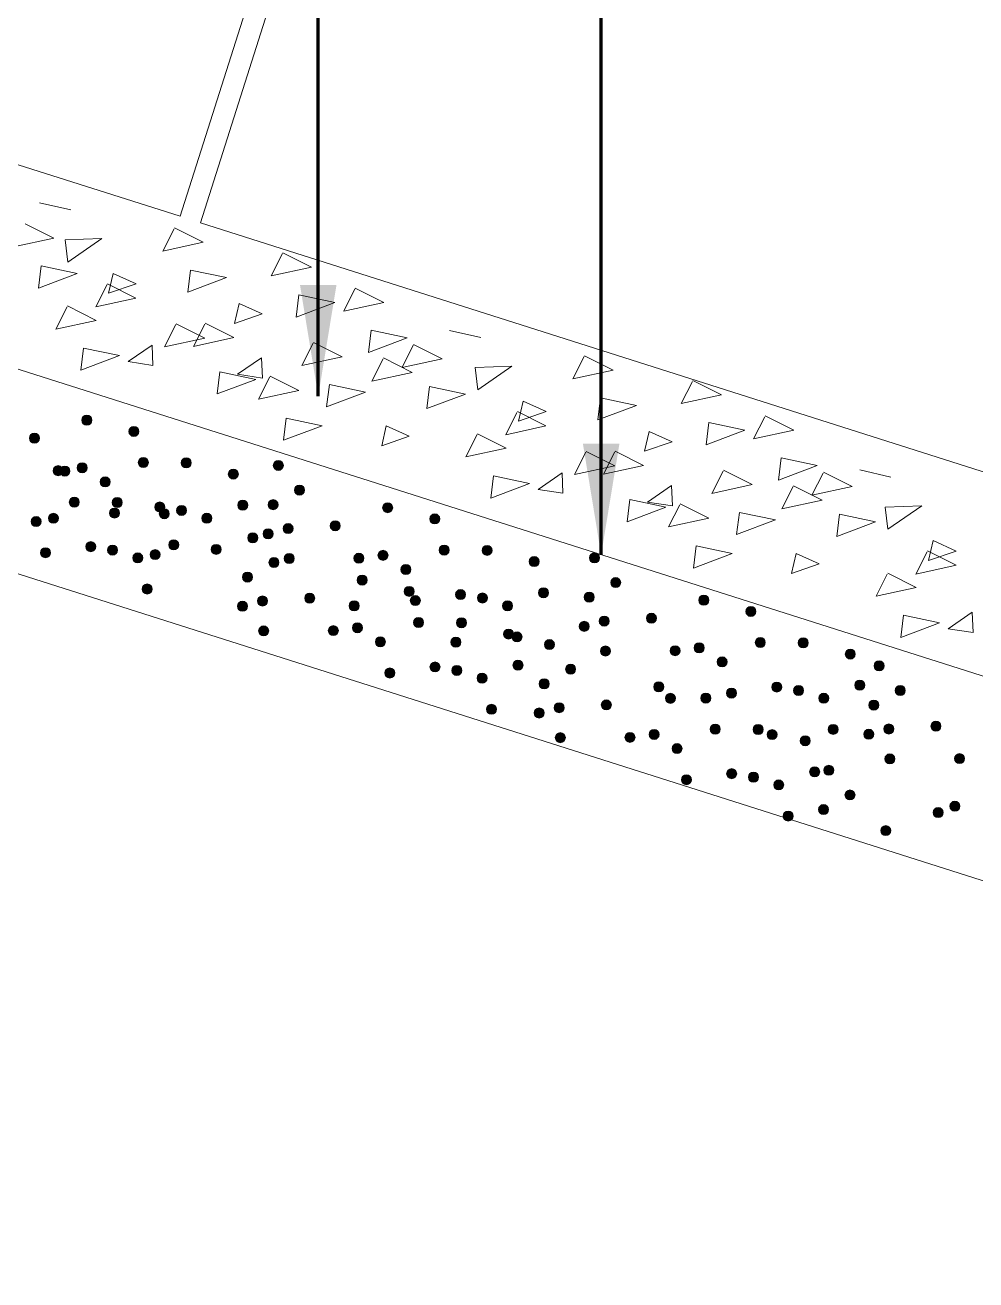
# Model space of a CAD drawing. Header units: inches. Extents: x 15 to 141071, y -30183 to 14738.
# Drawn here: x 140900.49 to 140906.49, y -18887.55 to -18879.64 of the extents above; entities that cross this region are included whole.
import ezdxf

# ---------------------------------------------------------------- set-up
doc = ezdxf.new("R2010")
doc.units = ezdxf.units.IN
doc.header["$MEASUREMENT"] = 0
doc.layers.add('LINE', color=7, linetype='Continuous')
doc.styles.get("Standard").update_dxf_attribs({"font": 'arial.ttf'})
doc.dimstyles.get("Standard").update_dxf_attribs({"dimtxt": 0.18, "dimasz": 0.18, "dimexe": 0.18, "dimexo": 0.0625, "dimgap": 0.09, "dimtad": 0, "dimtih": 1, "dimtoh": 1, "dimdec": 4, "dimzin": 0, "dimdsep": 46, "dimtxsty": 'Standard', "dimcen": 0.09, "dimadec": 0, "dimazin": 0, "dimtfac": 1, "dimtdec": 4, "dimtofl": 0, "dimtmove": 0, "dimatfit": 3, "dimfxl": 1, "dimtolj": 1, "dimtzin": 0, "dimarcsym": 0})

msp = doc.modelspace()

# ---------------------------------------------------------------- hatches: boundary and pattern name
at = {"layer": 'LINE', "lineweight": 20, "ltscale": 0.5}
for points in [[(140900.913864, -18882.13683, -1), (140900.854309, -18882.115554, -1)], [(140900.913864, -18882.13683, -1), (140900.854309, -18882.115554, -1)], [(140900.584896, -18882.237769, -1), (140900.521821, -18882.242352, -1)], [(140900.584896, -18882.237769, -1), (140900.521821, -18882.242352, -1)], [(140901.210576, -18882.207713, -1), (140901.151021, -18882.186437, -1)], [(140901.210576, -18882.207713, -1), (140901.151021, -18882.186437, -1)], [(140901.269963, -18882.403918, -1), (140901.210408, -18882.382642, -1)], [(140901.269963, -18882.403918, -1), (140901.210408, -18882.382642, -1)], [(140901.540785, -18882.405906, -1), (140901.48123, -18882.38463, -1)], [(140901.540785, -18882.405906, -1), (140901.48123, -18882.38463, -1)], [(140902.12315, -18882.409346, -1), (140902.060075, -18882.41393, -1)], [(140902.12315, -18882.409346, -1), (140902.060075, -18882.41393, -1)], [(140900.732271, -18882.455396, -1), (140900.672716, -18882.43412, -1)], [(140900.732271, -18882.455396, -1), (140900.672716, -18882.43412, -1)], [(140900.775265, -18882.457749, -1), (140900.71571, -18882.436473, -1)], [(140900.775265, -18882.457749, -1), (140900.71571, -18882.436473, -1)], [(140900.884415, -18882.43714, -1), (140900.82486, -18882.415865, -1)], [(140900.884415, -18882.43714, -1), (140900.82486, -18882.415865, -1)], [(140901.837497, -18882.476789, -1), (140901.777942, -18882.455514, -1)], [(140901.837497, -18882.476789, -1), (140901.777942, -18882.455514, -1)], [(140901.028983, -18882.526279, -1), (140900.969429, -18882.505004, -1)], [(140901.028983, -18882.526279, -1), (140900.969429, -18882.505004, -1)], [(140902.256705, -18882.564864, -1), (140902.19363, -18882.569448, -1)], [(140902.256705, -18882.564864, -1), (140902.19363, -18882.569448, -1)], [(140900.834652, -18882.653953, -1), (140900.775097, -18882.632677, -1)], [(140900.834652, -18882.653953, -1), (140900.775097, -18882.632677, -1)], [(140901.105474, -18882.655942, -1), (140901.045919, -18882.634666, -1)], [(140901.105474, -18882.655942, -1), (140901.045919, -18882.634666, -1)], [(140901.08837, -18882.722484, -1), (140901.028815, -18882.701208, -1)], [(140901.08837, -18882.722484, -1), (140901.028815, -18882.701208, -1)], [(140901.373484, -18882.684467, -1), (140901.313929, -18882.663191, -1)], [(140901.373484, -18882.684467, -1), (140901.313929, -18882.663191, -1)], [(140901.402186, -18882.726825, -1), (140901.342632, -18882.705549, -1)], [(140901.402186, -18882.726825, -1), (140901.342632, -18882.705549, -1)], [(140901.511337, -18882.706217, -1), (140901.451782, -18882.684941, -1)], [(140901.511337, -18882.706217, -1), (140901.451782, -18882.684941, -1)], [(140901.896884, -18882.672994, -1), (140901.837329, -18882.651718, -1)], [(140901.896884, -18882.672994, -1), (140901.837329, -18882.651718, -1)], [(140902.090104, -18882.656886, -1), (140902.027029, -18882.661469, -1)], [(140902.090104, -18882.656886, -1), (140902.027029, -18882.661469, -1)], [(140902.810955, -18882.688896, -1), (140902.7514, -18882.66762, -1)], [(140902.810955, -18882.688896, -1), (140902.7514, -18882.66762, -1)], [(140900.593672, -18882.776315, -1), (140900.534118, -18882.755039, -1)], [(140900.593672, -18882.776315, -1), (140900.534118, -18882.755039, -1)], [(140900.702823, -18882.755706, -1), (140900.643268, -18882.734431, -1)], [(140900.702823, -18882.755706, -1), (140900.643268, -18882.734431, -1)], [(140901.670196, -18882.75535, -1), (140901.610642, -18882.734075, -1)], [(140901.670196, -18882.75535, -1), (140901.610642, -18882.734075, -1)], [(140902.184603, -18882.807631, -1), (140902.121529, -18882.812214, -1)], [(140902.184603, -18882.807631, -1), (140902.121529, -18882.812214, -1)], [(140902.481987, -18882.789835, -1), (140902.418912, -18882.794418, -1)], [(140902.481987, -18882.789835, -1), (140902.418912, -18882.794418, -1)], [(140903.107667, -18882.759779, -1), (140903.048112, -18882.738503, -1)], [(140903.107667, -18882.759779, -1), (140903.048112, -18882.738503, -1)], [(140901.962003, -18882.865966, -1), (140901.898928, -18882.87055, -1)], [(140901.962003, -18882.865966, -1), (140901.898928, -18882.87055, -1)], [(140902.058283, -18882.840982, -1), (140901.995209, -18882.845566, -1)], [(140902.058283, -18882.840982, -1), (140901.995209, -18882.845566, -1)], [(140900.653059, -18882.972519, -1), (140900.593504, -18882.951243, -1)], [(140900.653059, -18882.972519, -1), (140900.593504, -18882.951243, -1)], [(140900.938173, -18882.934503, -1), (140900.878618, -18882.913227, -1)], [(140900.938173, -18882.934503, -1), (140900.878618, -18882.913227, -1)], [(140901.076026, -18882.956252, -1), (140901.016471, -18882.934976, -1)], [(140901.076026, -18882.956252, -1), (140901.016471, -18882.934976, -1)], [(140901.461573, -18882.923029, -1), (140901.402018, -18882.901754, -1)], [(140901.461573, -18882.923029, -1), (140901.402018, -18882.901754, -1)], [(140901.729583, -18882.951555, -1), (140901.670028, -18882.930279, -1)], [(140901.729583, -18882.951555, -1), (140901.670028, -18882.930279, -1)], [(140903.167054, -18882.955983, -1), (140903.107499, -18882.934708, -1)], [(140903.167054, -18882.955983, -1), (140903.107499, -18882.934708, -1)], [(140903.437876, -18882.957972, -1), (140903.378321, -18882.936696, -1)], [(140903.437876, -18882.957972, -1), (140903.378321, -18882.936696, -1)], [(140901.234885, -18883.005386, -1), (140901.175331, -18882.98411, -1)], [(140901.234885, -18883.005386, -1), (140901.175331, -18882.98411, -1)], [(140901.344036, -18882.984777, -1), (140901.284481, -18882.963502, -1)], [(140901.344036, -18882.984777, -1), (140901.284481, -18882.963502, -1)], [(140902.095558, -18883.021484, -1), (140902.032483, -18883.026068, -1)], [(140902.095558, -18883.021484, -1), (140902.032483, -18883.026068, -1)], [(140902.191839, -18882.9965, -1), (140902.128764, -18883.001084, -1)], [(140902.191839, -18882.9965, -1), (140902.128764, -18883.001084, -1)], [(140902.629362, -18883.007462, -1), (140902.569808, -18882.986186, -1)], [(140902.629362, -18883.007462, -1), (140902.569808, -18882.986186, -1)], [(140902.781507, -18882.989206, -1), (140902.721952, -18882.967931, -1)], [(140902.781507, -18882.989206, -1), (140902.721952, -18882.967931, -1)], [(140903.734589, -18883.028855, -1), (140903.675034, -18883.00758, -1)], [(140903.734589, -18883.028855, -1), (140903.675034, -18883.00758, -1)], [(140904.117169, -18882.992463, -1), (140904.054094, -18882.997047, -1)], [(140904.117169, -18882.992463, -1), (140904.054094, -18882.997047, -1)], [(140901.928957, -18883.113506, -1), (140901.865882, -18883.118089, -1)], [(140901.928957, -18883.113506, -1), (140901.865882, -18883.118089, -1)], [(140902.926075, -18883.078345, -1), (140902.86652, -18883.05707, -1)], [(140902.926075, -18883.078345, -1), (140902.86652, -18883.05707, -1)], [(140901.294272, -18883.20159, -1), (140901.234717, -18883.180315, -1)], [(140901.294272, -18883.20159, -1), (140901.234717, -18883.180315, -1)], [(140902.649808, -18883.145516, -1), (140902.590253, -18883.12424, -1)], [(140902.649808, -18883.145516, -1), (140902.590253, -18883.12424, -1)], [(140902.94652, -18883.216399, -1), (140902.886965, -18883.195124, -1)], [(140902.94652, -18883.216399, -1), (140902.886965, -18883.195124, -1)], [(140904.250724, -18883.147981, -1), (140904.187649, -18883.152565, -1)], [(140904.250724, -18883.147981, -1), (140904.187649, -18883.152565, -1)], [(140902.023456, -18883.264251, -1), (140901.960382, -18883.268835, -1)], [(140902.023456, -18883.264251, -1), (140901.960382, -18883.268835, -1)], [(140902.32084, -18883.246455, -1), (140902.257765, -18883.251038, -1)], [(140902.32084, -18883.246455, -1), (140902.257765, -18883.251038, -1)], [(140902.985461, -18883.27455, -1), (140902.925907, -18883.253274, -1)], [(140902.985461, -18883.27455, -1), (140902.925907, -18883.253274, -1)], [(140903.270575, -18883.236533, -1), (140903.211021, -18883.215257, -1)], [(140903.270575, -18883.236533, -1), (140903.211021, -18883.215257, -1)], [(140903.408428, -18883.258282, -1), (140903.348873, -18883.237007, -1)], [(140903.408428, -18883.258282, -1), (140903.348873, -18883.237007, -1)], [(140903.793975, -18883.22506, -1), (140903.73442, -18883.203784, -1)], [(140903.793975, -18883.22506, -1), (140903.73442, -18883.203784, -1)], [(140904.084122, -18883.240003, -1), (140904.021048, -18883.244586, -1)], [(140904.084122, -18883.240003, -1), (140904.021048, -18883.244586, -1)], [(140904.804974, -18883.272013, -1), (140904.745419, -18883.250737, -1)], [(140904.804974, -18883.272013, -1), (140904.745419, -18883.250737, -1)], [(140901.897137, -18883.297602, -1), (140901.834062, -18883.302186, -1)], [(140901.897137, -18883.297602, -1), (140901.834062, -18883.302186, -1)], [(140902.599914, -18883.307772, -1), (140902.540359, -18883.286497, -1)], [(140902.599914, -18883.307772, -1), (140902.540359, -18883.286497, -1)], [(140903.567288, -18883.307416, -1), (140903.507733, -18883.286141, -1)], [(140903.567288, -18883.307416, -1), (140903.507733, -18883.286141, -1)], [(140905.101686, -18883.342896, -1), (140905.042131, -18883.321621, -1)], [(140905.101686, -18883.342896, -1), (140905.042131, -18883.321621, -1)], [(140902.62036, -18883.445826, -1), (140902.560805, -18883.424551, -1)], [(140902.62036, -18883.445826, -1), (140902.560805, -18883.424551, -1)], [(140903.005907, -18883.412604, -1), (140902.946352, -18883.391328, -1)], [(140903.005907, -18883.412604, -1), (140902.946352, -18883.391328, -1)], [(140903.276729, -18883.414592, -1), (140903.217174, -18883.393316, -1)], [(140903.276729, -18883.414592, -1), (140903.217174, -18883.393316, -1)], [(140904.052302, -18883.424099, -1), (140903.989228, -18883.428683, -1)], [(140904.052302, -18883.424099, -1), (140903.989228, -18883.428683, -1)], [(140904.178622, -18883.390748, -1), (140904.115547, -18883.395331, -1)], [(140904.178622, -18883.390748, -1), (140904.115547, -18883.395331, -1)], [(140904.476006, -18883.372952, -1), (140904.412931, -18883.377535, -1)], [(140904.476006, -18883.372952, -1), (140904.412931, -18883.377535, -1)], [(140902.030692, -18883.45312, -1), (140901.967617, -18883.457704, -1)], [(140902.030692, -18883.45312, -1), (140901.967617, -18883.457704, -1)], [(140902.468215, -18883.464082, -1), (140902.408661, -18883.442806, -1)], [(140902.468215, -18883.464082, -1), (140902.408661, -18883.442806, -1)], [(140902.764928, -18883.534965, -1), (140902.705373, -18883.51369, -1)], [(140902.764928, -18883.534965, -1), (140902.705373, -18883.51369, -1)], [(140903.573442, -18883.485476, -1), (140903.513887, -18883.4642, -1)], [(140903.573442, -18883.485476, -1), (140903.513887, -18883.4642, -1)], [(140903.626674, -18883.503621, -1), (140903.56712, -18883.482345, -1)], [(140903.626674, -18883.503621, -1), (140903.56712, -18883.482345, -1)], [(140903.241127, -18883.536843, -1), (140903.181572, -18883.515568, -1)], [(140903.241127, -18883.536843, -1), (140903.181572, -18883.515568, -1)], [(140903.832971, -18883.538875, -1), (140903.769896, -18883.543458, -1)], [(140903.832971, -18883.538875, -1), (140903.769896, -18883.543458, -1)], [(140904.185858, -18883.579617, -1), (140904.122783, -18883.584201, -1)], [(140904.185858, -18883.579617, -1), (140904.122783, -18883.584201, -1)], [(140904.623381, -18883.590579, -1), (140904.563826, -18883.569303, -1)], [(140904.623381, -18883.590579, -1), (140904.563826, -18883.569303, -1)], [(140904.775525, -18883.572323, -1), (140904.715971, -18883.551048, -1)], [(140904.775525, -18883.572323, -1), (140904.715971, -18883.551048, -1)], [(140905.161073, -18883.539101, -1), (140905.101518, -18883.517825, -1)], [(140905.161073, -18883.539101, -1), (140905.101518, -18883.517825, -1)], [(140905.431895, -18883.541089, -1), (140905.37234, -18883.519813, -1)], [(140905.431895, -18883.541089, -1), (140905.37234, -18883.519813, -1)], [(140905.728607, -18883.611972, -1), (140905.669053, -18883.590697, -1)], [(140905.728607, -18883.611972, -1), (140905.669053, -18883.590697, -1)], [(140903.109428, -18883.693153, -1), (140903.049874, -18883.671877, -1)], [(140903.109428, -18883.693153, -1), (140903.049874, -18883.671877, -1)], [(140903.632828, -18883.68168, -1), (140903.573273, -18883.660404, -1)], [(140903.632828, -18883.68168, -1), (140903.573273, -18883.660404, -1)], [(140904.920094, -18883.661462, -1), (140904.860539, -18883.640187, -1)], [(140904.920094, -18883.661462, -1), (140904.860539, -18883.640187, -1)], [(140905.911727, -18883.67312, -1), (140905.848652, -18883.677703, -1)], [(140905.911727, -18883.67312, -1), (140905.848652, -18883.677703, -1)], [(140902.824314, -18883.73117, -1), (140902.76476, -18883.709894, -1)], [(140902.824314, -18883.73117, -1), (140902.76476, -18883.709894, -1)], [(140903.247281, -18883.714903, -1), (140903.187726, -18883.693627, -1)], [(140903.247281, -18883.714903, -1), (140903.187726, -18883.693627, -1)], [(140903.406141, -18883.764036, -1), (140903.346586, -18883.742761, -1)], [(140903.406141, -18883.764036, -1), (140903.346586, -18883.742761, -1)], [(140903.966526, -18883.694393, -1), (140903.903451, -18883.698976, -1)], [(140903.966526, -18883.694393, -1), (140903.903451, -18883.698976, -1)], [(140903.799925, -18883.786414, -1), (140903.73685, -18883.790998, -1)], [(140903.799925, -18883.786414, -1), (140903.73685, -18883.790998, -1)], [(140904.520776, -18883.818425, -1), (140904.461221, -18883.797149, -1)], [(140904.520776, -18883.818425, -1), (140904.461221, -18883.797149, -1)], [(140905.264594, -18883.81965, -1), (140905.205039, -18883.798374, -1)], [(140905.264594, -18883.81965, -1), (140905.205039, -18883.798374, -1)], [(140905.402447, -18883.8414, -1), (140905.342892, -18883.820124, -1)], [(140905.402447, -18883.8414, -1), (140905.342892, -18883.820124, -1)], [(140905.787994, -18883.808177, -1), (140905.728439, -18883.786901, -1)], [(140905.787994, -18883.808177, -1), (140905.728439, -18883.786901, -1)], [(140906.045282, -18883.828638, -1), (140905.982207, -18883.833221, -1)], [(140906.045282, -18883.828638, -1), (140905.982207, -18883.833221, -1)], [(140904.593933, -18883.890889, -1), (140904.534378, -18883.869614, -1)], [(140904.593933, -18883.890889, -1), (140904.534378, -18883.869614, -1)], [(140904.817488, -18883.889308, -1), (140904.757933, -18883.868032, -1)], [(140904.817488, -18883.889308, -1), (140904.757933, -18883.868032, -1)], [(140904.97948, -18883.857667, -1), (140904.919925, -18883.836391, -1)], [(140904.97948, -18883.857667, -1), (140904.919925, -18883.836391, -1)], [(140905.561307, -18883.890533, -1), (140905.501752, -18883.869258, -1)], [(140905.561307, -18883.890533, -1), (140905.501752, -18883.869258, -1)], [(140903.465527, -18883.960241, -1), (140903.405973, -18883.938965, -1)], [(140903.465527, -18883.960241, -1), (140903.405973, -18883.938965, -1)], [(140903.768105, -18883.970511, -1), (140903.70503, -18883.975095, -1)], [(140903.768105, -18883.970511, -1), (140903.70503, -18883.975095, -1)], [(140903.894424, -18883.93716, -1), (140903.83135, -18883.941743, -1)], [(140903.894424, -18883.93716, -1), (140903.83135, -18883.941743, -1)], [(140904.191808, -18883.919363, -1), (140904.128733, -18883.923947, -1)], [(140904.191808, -18883.919363, -1), (140904.128733, -18883.923947, -1)], [(140905.87868, -18883.920659, -1), (140905.815606, -18883.925243, -1)], [(140905.87868, -18883.920659, -1), (140905.815606, -18883.925243, -1)], [(140904.876875, -18884.085512, -1), (140904.81732, -18884.064236, -1)], [(140904.876875, -18884.085512, -1), (140904.81732, -18884.064236, -1)], [(140905.147697, -18884.087501, -1), (140905.088142, -18884.066225, -1)], [(140905.147697, -18884.087501, -1), (140905.088142, -18884.066225, -1)], [(140905.620693, -18884.086738, -1), (140905.561138, -18884.065462, -1)], [(140905.620693, -18884.086738, -1), (140905.561138, -18884.065462, -1)], [(140905.97318, -18884.071404, -1), (140905.910106, -18884.075988, -1)], [(140905.97318, -18884.071404, -1), (140905.910106, -18884.075988, -1)], [(140906.270564, -18884.053608, -1), (140906.207489, -18884.058191, -1)], [(140906.270564, -18884.053608, -1), (140906.207489, -18884.058191, -1)], [(140903.90166, -18884.126029, -1), (140903.838585, -18884.130613, -1)], [(140903.90166, -18884.126029, -1), (140903.838585, -18884.130613, -1)], [(140904.339183, -18884.136991, -1), (140904.279629, -18884.115715, -1)], [(140904.339183, -18884.136991, -1), (140904.279629, -18884.115715, -1)], [(140904.491328, -18884.118735, -1), (140904.431773, -18884.097459, -1)], [(140904.491328, -18884.118735, -1), (140904.431773, -18884.097459, -1)], [(140905.235146, -18884.11996, -1), (140905.175591, -18884.098685, -1)], [(140905.235146, -18884.11996, -1), (140905.175591, -18884.098685, -1)], [(140905.44441, -18884.158384, -1), (140905.384855, -18884.137108, -1)], [(140905.44441, -18884.158384, -1), (140905.384855, -18884.137108, -1)], [(140905.84686, -18884.104756, -1), (140905.783786, -18884.109339, -1)], [(140905.84686, -18884.104756, -1), (140905.783786, -18884.109339, -1)], [(140904.635896, -18884.207874, -1), (140904.576341, -18884.186598, -1)], [(140904.635896, -18884.207874, -1), (140904.576341, -18884.186598, -1)], [(140905.980416, -18884.260274, -1), (140905.917341, -18884.264857, -1)], [(140905.980416, -18884.260274, -1), (140905.917341, -18884.264857, -1)], [(140906.417939, -18884.271235, -1), (140906.358384, -18884.24996, -1)], [(140906.417939, -18884.271235, -1), (140906.358384, -18884.24996, -1)], [(140904.695282, -18884.404078, -1), (140904.635728, -18884.382803, -1)], [(140904.695282, -18884.404078, -1), (140904.635728, -18884.382803, -1)], [(140904.980396, -18884.366062, -1), (140904.920842, -18884.344786, -1)], [(140904.980396, -18884.366062, -1), (140904.920842, -18884.344786, -1)], [(140905.118249, -18884.387811, -1), (140905.058694, -18884.366535, -1)], [(140905.118249, -18884.387811, -1), (140905.058694, -18884.366535, -1)], [(140905.503796, -18884.354588, -1), (140905.444241, -18884.333313, -1)], [(140905.503796, -18884.354588, -1), (140905.444241, -18884.333313, -1)], [(140905.594899, -18884.331826, -1), (140905.531824, -18884.33641, -1)], [(140905.594899, -18884.331826, -1), (140905.531824, -18884.33641, -1)], [(140905.277109, -18884.436945, -1), (140905.217554, -18884.415669, -1)], [(140905.277109, -18884.436945, -1), (140905.217554, -18884.415669, -1)], [(140905.728454, -18884.487344, -1), (140905.665379, -18884.491928, -1)], [(140905.728454, -18884.487344, -1), (140905.665379, -18884.491928, -1)], [(140905.336495, -18884.633149, -1), (140905.276941, -18884.611874, -1)], [(140905.336495, -18884.633149, -1), (140905.276941, -18884.611874, -1)], [(140905.561853, -18884.579365, -1), (140905.498778, -18884.583949, -1)], [(140905.561853, -18884.579365, -1), (140905.498778, -18884.583949, -1)], [(140906.282704, -18884.611376, -1), (140906.223149, -18884.5901, -1)], [(140906.282704, -18884.611376, -1), (140906.223149, -18884.5901, -1)], [(140906.388491, -18884.571546, -1), (140906.328936, -18884.55027, -1)], [(140906.388491, -18884.571546, -1), (140906.328936, -18884.55027, -1)], [(140905.953736, -18884.712314, -1), (140905.890661, -18884.716898, -1)], [(140905.953736, -18884.712314, -1), (140905.890661, -18884.716898, -1)]]:
    msp.add_hatch(color=7, dxfattribs=at).paths.add_polyline_path(points)

# ---------------------------------------------------------------- linework, layer by layer
at = {"layer": 'LINE', "color": 7, "lineweight": 20, "ltscale": 0.5}
for p, q in [((140902.713404, -18876.938538), (140901.472226, -18880.84056)), ((140902.713404, -18876.938538), (140901.472226, -18880.84056)), ((140902.841904, -18876.979412), (140901.600726, -18880.881434)), ((140902.841904, -18876.979412), (140901.600726, -18880.881434)), ((140901.472226, -18880.84056), (140898.157835, -18879.786299)), ((140901.472226, -18880.84056), (140898.157835, -18879.786299)), ((140900.782385, -18880.800087), (140900.585783, -18880.755239)), ((140900.782385, -18880.800087), (140900.585783, -18880.755239)), ((140907.417426, -18882.731644), (140901.600726, -18880.881434)), ((140907.417426, -18882.731644), (140901.600726, -18880.881434)), ((140900.675959, -18880.978362), (140900.49581, -18880.887752)), ((140900.675959, -18880.978362), (140900.49581, -18880.887752)), ((140901.434585, -18880.919176), (140901.363831, -18881.059848)), ((140901.434585, -18880.919176), (140901.363831, -18881.059848)), ((140901.617405, -18881.004476), (140901.437256, -18880.913866)), ((140901.617405, -18881.004476), (140901.437256, -18880.913866)), ((140914.808229, -18886.372549), (140897.826953, -18880.971045)), ((140914.808229, -18886.372549), (140897.826953, -18880.971045)), ((140900.422385, -18881.033734), (140900.675959, -18880.978362)), ((140900.422385, -18881.033734), (140900.675959, -18880.978362)), ((140900.747054, -18880.989), (140900.978789, -18880.980825)), ((140900.747054, -18880.989), (140900.978789, -18880.980825)), ((140900.763218, -18881.129018), (140900.747054, -18880.989)), ((140900.763218, -18881.129018), (140900.747054, -18880.989)), ((140900.978789, -18880.980825), (140900.763218, -18881.129018)), ((140900.978789, -18880.980825), (140900.763218, -18881.129018)), ((140901.363831, -18881.059848), (140901.617405, -18881.004476)), ((140901.363831, -18881.059848), (140901.617405, -18881.004476)), ((140902.117995, -18881.075657), (140902.047241, -18881.216329)), ((140902.117995, -18881.075657), (140902.047241, -18881.216329)), ((140902.300815, -18881.160957), (140902.120666, -18881.070347)), ((140902.300815, -18881.160957), (140902.120666, -18881.070347)), ((140900.578603, -18881.29314), (140900.59643, -18881.153323)), ((140900.578603, -18881.29314), (140900.59643, -18881.153323)), ((140900.59643, -18881.153323), (140900.823383, -18881.200863)), ((140900.59643, -18881.153323), (140900.823383, -18881.200863)), ((140901.520049, -18881.319254), (140901.537876, -18881.179437)), ((140901.520049, -18881.319254), (140901.537876, -18881.179437)), ((140901.537876, -18881.179437), (140901.764829, -18881.226977)), ((140901.537876, -18881.179437), (140901.764829, -18881.226977)), ((140902.047241, -18881.216329), (140902.300815, -18881.160957)), ((140902.047241, -18881.216329), (140902.300815, -18881.160957)), ((140900.823383, -18881.200863), (140900.578603, -18881.29314)), ((140900.823383, -18881.200863), (140900.578603, -18881.29314)), ((140901.011104, -18881.271364), (140900.94035, -18881.412036)), ((140901.011104, -18881.271364), (140900.94035, -18881.412036)), ((140901.193924, -18881.356664), (140901.013775, -18881.266054)), ((140901.193924, -18881.356664), (140901.013775, -18881.266054)), ((140901.02022, -18881.326057), (140901.049397, -18881.201031)), ((140901.02022, -18881.326057), (140901.049397, -18881.201031)), ((140901.194332, -18881.266339), (140901.02022, -18881.326057)), ((140901.194332, -18881.266339), (140901.02022, -18881.326057)), ((140901.049397, -18881.201031), (140901.194332, -18881.266339)), ((140901.049397, -18881.201031), (140901.194332, -18881.266339)), ((140901.764829, -18881.226977), (140901.520049, -18881.319254)), ((140901.764829, -18881.226977), (140901.520049, -18881.319254)), ((140902.203459, -18881.475735), (140902.221286, -18881.335918)), ((140902.203459, -18881.475735), (140902.221286, -18881.335918)), ((140902.221286, -18881.335918), (140902.448239, -18881.383458)), ((140902.221286, -18881.335918), (140902.448239, -18881.383458)), ((140902.574534, -18881.298471), (140902.50378, -18881.439143)), ((140902.574534, -18881.298471), (140902.50378, -18881.439143)), ((140902.757354, -18881.383772), (140902.577205, -18881.293161)), ((140902.757354, -18881.383772), (140902.577205, -18881.293161)), ((140900.759834, -18881.411464), (140900.689079, -18881.552136)), ((140900.759834, -18881.411464), (140900.689079, -18881.552136)), ((140900.942653, -18881.496764), (140900.762504, -18881.406154)), ((140900.942653, -18881.496764), (140900.762504, -18881.406154)), ((140900.94035, -18881.412036), (140901.193924, -18881.356664)), ((140900.94035, -18881.412036), (140901.193924, -18881.356664)), ((140901.814854, -18881.516442), (140901.844031, -18881.391415)), ((140901.814854, -18881.516442), (140901.844031, -18881.391415)), ((140901.844031, -18881.391415), (140901.988966, -18881.456723)), ((140901.844031, -18881.391415), (140901.988966, -18881.456723)), ((140902.448239, -18881.383458), (140902.203459, -18881.475735)), ((140902.448239, -18881.383458), (140902.203459, -18881.475735)), ((140902.50378, -18881.439143), (140902.757354, -18881.383772)), ((140902.50378, -18881.439143), (140902.757354, -18881.383772)), ((140900.689079, -18881.552136), (140900.942653, -18881.496764)), ((140900.689079, -18881.552136), (140900.942653, -18881.496764)), ((140901.988966, -18881.456723), (140901.814854, -18881.516442)), ((140901.988966, -18881.456723), (140901.814854, -18881.516442)), ((140901.444358, -18881.52307), (140901.373603, -18881.663742)), ((140901.444358, -18881.52307), (140901.373603, -18881.663742)), ((140901.627177, -18881.60837), (140901.447028, -18881.51776)), ((140901.627177, -18881.60837), (140901.447028, -18881.51776)), ((140901.627188, -18881.52057), (140901.556434, -18881.661242)), ((140901.627188, -18881.52057), (140901.556434, -18881.661242)), ((140901.810008, -18881.60587), (140901.629859, -18881.51526)), ((140901.810008, -18881.60587), (140901.629859, -18881.51526)), ((140902.659998, -18881.698549), (140902.677825, -18881.558733)), ((140902.659998, -18881.698549), (140902.677825, -18881.558733)), ((140902.677825, -18881.558733), (140902.904778, -18881.606273)), ((140902.677825, -18881.558733), (140902.904778, -18881.606273)), ((140903.367991, -18881.605931), (140903.171389, -18881.561083)), ((140903.367991, -18881.605931), (140903.171389, -18881.561083)), ((140900.845298, -18881.811542), (140900.863124, -18881.671726)), ((140900.845298, -18881.811542), (140900.863124, -18881.671726)), ((140900.863124, -18881.671726), (140901.090077, -18881.719265)), ((140900.863124, -18881.671726), (140901.090077, -18881.719265)), ((140901.143994, -18881.756766), (140901.295645, -18881.652443)), ((140901.143994, -18881.756766), (140901.295645, -18881.652443)), ((140901.295645, -18881.652443), (140901.30115, -18881.780712)), ((140901.295645, -18881.652443), (140901.30115, -18881.780712)), ((140901.373603, -18881.663742), (140901.627177, -18881.60837)), ((140901.373603, -18881.663742), (140901.627177, -18881.60837)), ((140901.556434, -18881.661242), (140901.810008, -18881.60587)), ((140901.556434, -18881.661242), (140901.810008, -18881.60587)), ((140902.310705, -18881.641427), (140902.239951, -18881.7821)), ((140902.310705, -18881.641427), (140902.239951, -18881.7821)), ((140902.493525, -18881.726728), (140902.313376, -18881.636117)), ((140902.493525, -18881.726728), (140902.313376, -18881.636117)), ((140902.904778, -18881.606273), (140902.659998, -18881.698549)), ((140902.904778, -18881.606273), (140902.659998, -18881.698549)), ((140902.942365, -18881.6536), (140902.871611, -18881.794272)), ((140902.942365, -18881.6536), (140902.871611, -18881.794272)), ((140903.125184, -18881.7389), (140902.945036, -18881.64829)), ((140903.125184, -18881.7389), (140902.945036, -18881.64829)), ((140901.090077, -18881.719265), (140900.845298, -18881.811542)), ((140901.090077, -18881.719265), (140900.845298, -18881.811542)), ((140901.834441, -18881.837059), (140901.986092, -18881.732736)), ((140901.834441, -18881.837059), (140901.986092, -18881.732736)), ((140901.986092, -18881.732736), (140901.991597, -18881.861005)), ((140901.986092, -18881.732736), (140901.991597, -18881.861005)), ((140902.239951, -18881.7821), (140902.493525, -18881.726728)), ((140902.239951, -18881.7821), (140902.493525, -18881.726728)), ((140902.752854, -18881.739406), (140902.6821, -18881.880078)), ((140902.752854, -18881.739406), (140902.6821, -18881.880078)), ((140902.935674, -18881.824706), (140902.755525, -18881.734095)), ((140902.935674, -18881.824706), (140902.755525, -18881.734095)), ((140902.871611, -18881.794272), (140903.125184, -18881.7389)), ((140902.871611, -18881.794272), (140903.125184, -18881.7389)), ((140904.020191, -18881.72502), (140903.949436, -18881.865692)), ((140904.020191, -18881.72502), (140903.949436, -18881.865692)), ((140904.20301, -18881.81032), (140904.022861, -18881.71971)), ((140904.20301, -18881.81032), (140904.022861, -18881.71971)), ((140901.30115, -18881.780712), (140901.143994, -18881.756766)), ((140901.30115, -18881.780712), (140901.143994, -18881.756766)), ((140901.705722, -18881.961212), (140901.723549, -18881.821396)), ((140901.705722, -18881.961212), (140901.723549, -18881.821396)), ((140901.723549, -18881.821396), (140901.950502, -18881.868936)), ((140901.723549, -18881.821396), (140901.950502, -18881.868936)), ((140902.6821, -18881.880078), (140902.935674, -18881.824706)), ((140902.6821, -18881.880078), (140902.935674, -18881.824706)), ((140903.33266, -18881.794844), (140903.564395, -18881.786669)), ((140903.33266, -18881.794844), (140903.564395, -18881.786669)), ((140903.348824, -18881.934862), (140903.33266, -18881.794844)), ((140903.348824, -18881.934862), (140903.33266, -18881.794844)), ((140903.564395, -18881.786669), (140903.348824, -18881.934862)), ((140903.564395, -18881.786669), (140903.348824, -18881.934862)), ((140903.949436, -18881.865692), (140904.20301, -18881.81032)), ((140903.949436, -18881.865692), (140904.20301, -18881.81032)), ((140901.950502, -18881.868936), (140901.705722, -18881.961212)), ((140901.950502, -18881.868936), (140901.705722, -18881.961212)), ((140901.991597, -18881.861005), (140901.834441, -18881.837059)), ((140901.991597, -18881.861005), (140901.834441, -18881.837059)), ((140902.038116, -18881.853283), (140901.967361, -18881.993955)), ((140902.038116, -18881.853283), (140901.967361, -18881.993955)), ((140902.220935, -18881.938583), (140902.040787, -18881.847973)), ((140902.220935, -18881.938583), (140902.040787, -18881.847973)), ((140902.396169, -18882.041505), (140902.413996, -18881.901689)), ((140902.396169, -18882.041505), (140902.413996, -18881.901689)), ((140902.413996, -18881.901689), (140902.640949, -18881.949229)), ((140902.413996, -18881.901689), (140902.640949, -18881.949229)), ((140904.703601, -18881.881501), (140904.632846, -18882.022173)), ((140904.703601, -18881.881501), (140904.632846, -18882.022173)), ((140904.88642, -18881.966801), (140904.706272, -18881.876191)), ((140904.88642, -18881.966801), (140904.706272, -18881.876191)), ((140901.967361, -18881.993955), (140902.220935, -18881.938583)), ((140901.967361, -18881.993955), (140902.220935, -18881.938583)), ((140902.640949, -18881.949229), (140902.396169, -18882.041505)), ((140902.640949, -18881.949229), (140902.396169, -18882.041505)), ((140903.027829, -18882.053677), (140903.045655, -18881.913861)), ((140903.027829, -18882.053677), (140903.045655, -18881.913861)), ((140903.272609, -18881.961401), (140903.027829, -18882.053677)), ((140903.272609, -18881.961401), (140903.027829, -18882.053677)), ((140903.045655, -18881.913861), (140903.272609, -18881.961401)), ((140903.045655, -18881.913861), (140903.272609, -18881.961401)), ((140904.105655, -18882.125098), (140904.123481, -18881.985282)), ((140904.105655, -18882.125098), (140904.123481, -18881.985282)), ((140904.123481, -18881.985282), (140904.350435, -18882.032821)), ((140904.123481, -18881.985282), (140904.350435, -18882.032821)), ((140904.632846, -18882.022173), (140904.88642, -18881.966801)), ((140904.632846, -18882.022173), (140904.88642, -18881.966801)), ((140903.605826, -18882.131902), (140903.635002, -18882.006875)), ((140903.605826, -18882.131902), (140903.635002, -18882.006875)), ((140903.635002, -18882.006875), (140903.779937, -18882.072183)), ((140903.635002, -18882.006875), (140903.779937, -18882.072183)), ((140904.350435, -18882.032821), (140904.105655, -18882.125098)), ((140904.350435, -18882.032821), (140904.105655, -18882.125098)), ((140914.446861, -18887.547598), (140897.465586, -18882.146095)), ((140914.446861, -18887.547598), (140897.465586, -18882.146095)), ((140902.12358, -18882.25336), (140902.141406, -18882.113544)), ((140902.12358, -18882.25336), (140902.141406, -18882.113544)), ((140902.141406, -18882.113544), (140902.36836, -18882.161084)), ((140902.141406, -18882.113544), (140902.36836, -18882.161084)), ((140903.59671, -18882.077208), (140903.525955, -18882.21788)), ((140903.59671, -18882.077208), (140903.525955, -18882.21788)), ((140903.779529, -18882.162508), (140903.599381, -18882.071898)), ((140903.779529, -18882.162508), (140903.599381, -18882.071898)), ((140903.779937, -18882.072183), (140903.605826, -18882.131902)), ((140903.779937, -18882.072183), (140903.605826, -18882.131902)), ((140904.789065, -18882.281579), (140904.806891, -18882.141762)), ((140904.789065, -18882.281579), (140904.806891, -18882.141762)), ((140904.806891, -18882.141762), (140905.033845, -18882.189302)), ((140904.806891, -18882.141762), (140905.033845, -18882.189302)), ((140905.16014, -18882.104315), (140905.089385, -18882.244988)), ((140905.16014, -18882.104315), (140905.089385, -18882.244988)), ((140905.342959, -18882.189616), (140905.16281, -18882.099005)), ((140905.342959, -18882.189616), (140905.16281, -18882.099005)), ((140902.36836, -18882.161084), (140902.12358, -18882.25336)), ((140902.36836, -18882.161084), (140902.12358, -18882.25336)), ((140902.743387, -18882.28711), (140902.772564, -18882.162083)), ((140902.743387, -18882.28711), (140902.772564, -18882.162083)), ((140902.772564, -18882.162083), (140902.917498, -18882.227391)), ((140902.772564, -18882.162083), (140902.917498, -18882.227391)), ((140903.345439, -18882.217308), (140903.274684, -18882.35798)), ((140903.345439, -18882.217308), (140903.274684, -18882.35798)), ((140903.528258, -18882.302608), (140903.34811, -18882.211998)), ((140903.528258, -18882.302608), (140903.34811, -18882.211998)), ((140903.525955, -18882.21788), (140903.779529, -18882.162508)), ((140903.525955, -18882.21788), (140903.779529, -18882.162508)), ((140904.400459, -18882.322286), (140904.429636, -18882.197259)), ((140904.400459, -18882.322286), (140904.429636, -18882.197259)), ((140904.429636, -18882.197259), (140904.574571, -18882.262567)), ((140904.429636, -18882.197259), (140904.574571, -18882.262567)), ((140905.033845, -18882.189302), (140904.789065, -18882.281579)), ((140905.033845, -18882.189302), (140904.789065, -18882.281579)), ((140905.089385, -18882.244988), (140905.342959, -18882.189616)), ((140905.089385, -18882.244988), (140905.342959, -18882.189616)), ((140902.917498, -18882.227391), (140902.743387, -18882.28711)), ((140902.917498, -18882.227391), (140902.743387, -18882.28711)), ((140903.274684, -18882.35798), (140903.528258, -18882.302608)), ((140903.274684, -18882.35798), (140903.528258, -18882.302608)), ((140904.574571, -18882.262567), (140904.400459, -18882.322286)), ((140904.574571, -18882.262567), (140904.400459, -18882.322286)), ((140904.029963, -18882.328914), (140903.959208, -18882.469586)), ((140904.029963, -18882.328914), (140903.959208, -18882.469586)), ((140904.212782, -18882.414215), (140904.032634, -18882.323604)), ((140904.212782, -18882.414215), (140904.032634, -18882.323604)), ((140904.212794, -18882.326414), (140904.142039, -18882.467086)), ((140904.212794, -18882.326414), (140904.142039, -18882.467086)), ((140904.395613, -18882.411714), (140904.215465, -18882.321104)), ((140904.395613, -18882.411714), (140904.215465, -18882.321104)), ((140905.245604, -18882.504393), (140905.26343, -18882.364577)), ((140905.245604, -18882.504393), (140905.26343, -18882.364577)), ((140905.26343, -18882.364577), (140905.490384, -18882.412117)), ((140905.26343, -18882.364577), (140905.490384, -18882.412117)), ((140903.729599, -18882.56261), (140903.88125, -18882.458287)), ((140903.729599, -18882.56261), (140903.88125, -18882.458287)), ((140903.88125, -18882.458287), (140903.886755, -18882.586556)), ((140903.88125, -18882.458287), (140903.886755, -18882.586556)), ((140903.959208, -18882.469586), (140904.212782, -18882.414215)), ((140903.959208, -18882.469586), (140904.212782, -18882.414215)), ((140904.142039, -18882.467086), (140904.395613, -18882.411714)), ((140904.142039, -18882.467086), (140904.395613, -18882.411714)), ((140904.896311, -18882.447272), (140904.825556, -18882.587944)), ((140904.896311, -18882.447272), (140904.825556, -18882.587944)), ((140905.07913, -18882.532572), (140904.898981, -18882.441962)), ((140905.07913, -18882.532572), (140904.898981, -18882.441962)), ((140905.490384, -18882.412117), (140905.245604, -18882.504393)), ((140905.490384, -18882.412117), (140905.245604, -18882.504393)), ((140905.52797, -18882.459444), (140905.457216, -18882.600116)), ((140905.52797, -18882.459444), (140905.457216, -18882.600116)), ((140905.71079, -18882.544744), (140905.530641, -18882.454134)), ((140905.71079, -18882.544744), (140905.530641, -18882.454134)), ((140905.954567, -18882.485057), (140905.757965, -18882.440209)), ((140905.954567, -18882.485057), (140905.757965, -18882.440209)), ((140903.430903, -18882.617386), (140903.448729, -18882.47757)), ((140903.430903, -18882.617386), (140903.448729, -18882.47757)), ((140903.675683, -18882.525109), (140903.430903, -18882.617386)), ((140903.675683, -18882.525109), (140903.430903, -18882.617386)), ((140903.448729, -18882.47757), (140903.675683, -18882.525109)), ((140903.448729, -18882.47757), (140903.675683, -18882.525109)), ((140904.420046, -18882.642903), (140904.571697, -18882.53858)), ((140904.420046, -18882.642903), (140904.571697, -18882.53858)), ((140904.571697, -18882.53858), (140904.577202, -18882.666849)), ((140904.571697, -18882.53858), (140904.577202, -18882.666849)), ((140904.825556, -18882.587944), (140905.07913, -18882.532572)), ((140904.825556, -18882.587944), (140905.07913, -18882.532572)), ((140905.521279, -18882.63055), (140905.341131, -18882.53994)), ((140905.521279, -18882.63055), (140905.341131, -18882.53994)), ((140903.886755, -18882.586556), (140903.729599, -18882.56261)), ((140903.886755, -18882.586556), (140903.729599, -18882.56261)), ((140905.33846, -18882.54525), (140905.267705, -18882.685922)), ((140905.33846, -18882.54525), (140905.267705, -18882.685922)), ((140905.457216, -18882.600116), (140905.71079, -18882.544744)), ((140905.457216, -18882.600116), (140905.71079, -18882.544744)), ((140904.291328, -18882.767056), (140904.309154, -18882.62724)), ((140904.291328, -18882.767056), (140904.309154, -18882.62724)), ((140904.536108, -18882.67478), (140904.291328, -18882.767056)), ((140904.536108, -18882.67478), (140904.291328, -18882.767056)), ((140904.309154, -18882.62724), (140904.536108, -18882.67478)), ((140904.309154, -18882.62724), (140904.536108, -18882.67478)), ((140904.577202, -18882.666849), (140904.420046, -18882.642903)), ((140904.577202, -18882.666849), (140904.420046, -18882.642903)), ((140904.623721, -18882.659127), (140904.552967, -18882.799799)), ((140904.623721, -18882.659127), (140904.552967, -18882.799799)), ((140904.806541, -18882.744427), (140904.626392, -18882.653817)), ((140904.806541, -18882.744427), (140904.626392, -18882.653817)), ((140905.267705, -18882.685922), (140905.521279, -18882.63055)), ((140905.267705, -18882.685922), (140905.521279, -18882.63055)), ((140905.919236, -18882.67397), (140906.150971, -18882.665795)), ((140905.919236, -18882.67397), (140906.150971, -18882.665795)), ((140905.9354, -18882.813988), (140905.919236, -18882.67397)), ((140905.9354, -18882.813988), (140905.919236, -18882.67397)), ((140906.150971, -18882.665795), (140905.9354, -18882.813988)), ((140906.150971, -18882.665795), (140905.9354, -18882.813988)), ((140904.552967, -18882.799799), (140904.806541, -18882.744427)), ((140904.552967, -18882.799799), (140904.806541, -18882.744427)), ((140904.981775, -18882.847349), (140904.999601, -18882.707533)), ((140904.981775, -18882.847349), (140904.999601, -18882.707533)), ((140905.226555, -18882.755073), (140904.981775, -18882.847349)), ((140905.226555, -18882.755073), (140904.981775, -18882.847349)), ((140904.999601, -18882.707533), (140905.226555, -18882.755073)), ((140904.999601, -18882.707533), (140905.226555, -18882.755073)), ((140905.613434, -18882.859521), (140905.631261, -18882.719705)), ((140905.613434, -18882.859521), (140905.631261, -18882.719705)), ((140905.858214, -18882.767245), (140905.613434, -18882.859521)), ((140905.858214, -18882.767245), (140905.613434, -18882.859521)), ((140905.631261, -18882.719705), (140905.858214, -18882.767245)), ((140905.631261, -18882.719705), (140905.858214, -18882.767245)), ((140904.709185, -18883.059204), (140904.727011, -18882.919388)), ((140904.709185, -18883.059204), (140904.727011, -18882.919388)), ((140904.727011, -18882.919388), (140904.953965, -18882.966928)), ((140904.727011, -18882.919388), (140904.953965, -18882.966928)), ((140906.192402, -18883.011027), (140906.221579, -18882.886)), ((140906.192402, -18883.011027), (140906.221579, -18882.886)), ((140906.221579, -18882.886), (140906.366514, -18882.951309)), ((140906.221579, -18882.886), (140906.366514, -18882.951309)), ((140904.953965, -18882.966928), (140904.709185, -18883.059204)), ((140904.953965, -18882.966928), (140904.709185, -18883.059204)), ((140905.328992, -18883.092954), (140905.358169, -18882.967927)), ((140905.328992, -18883.092954), (140905.358169, -18882.967927)), ((140905.358169, -18882.967927), (140905.503104, -18883.033235)), ((140905.358169, -18882.967927), (140905.503104, -18883.033235)), ((140906.183286, -18882.956334), (140906.112531, -18883.097006)), ((140906.183286, -18882.956334), (140906.112531, -18883.097006)), ((140906.366105, -18883.041634), (140906.185957, -18882.951024)), ((140906.366105, -18883.041634), (140906.185957, -18882.951024)), ((140906.366514, -18882.951309), (140906.192402, -18883.011027)), ((140906.366514, -18882.951309), (140906.192402, -18883.011027)), ((140905.503104, -18883.033235), (140905.328992, -18883.092954)), ((140905.503104, -18883.033235), (140905.328992, -18883.092954)), ((140905.932015, -18883.096434), (140905.861261, -18883.237106)), ((140905.932015, -18883.096434), (140905.861261, -18883.237106)), ((140906.114835, -18883.181734), (140905.934686, -18883.091124)), ((140906.114835, -18883.181734), (140905.934686, -18883.091124)), ((140906.112531, -18883.097006), (140906.366105, -18883.041634)), ((140906.112531, -18883.097006), (140906.366105, -18883.041634)), ((140905.861261, -18883.237106), (140906.114835, -18883.181734)), ((140905.861261, -18883.237106), (140906.114835, -18883.181734)), ((140906.017479, -18883.496512), (140906.035306, -18883.356695)), ((140906.017479, -18883.496512), (140906.035306, -18883.356695)), ((140906.262259, -18883.404235), (140906.017479, -18883.496512)), ((140906.262259, -18883.404235), (140906.017479, -18883.496512)), ((140906.035306, -18883.356695), (140906.262259, -18883.404235)), ((140906.035306, -18883.356695), (140906.262259, -18883.404235)), ((140906.316176, -18883.441736), (140906.467827, -18883.337413)), ((140906.316176, -18883.441736), (140906.467827, -18883.337413)), ((140906.467827, -18883.337413), (140906.473331, -18883.465682)), ((140906.467827, -18883.337413), (140906.473331, -18883.465682)), ((140906.473331, -18883.465682), (140906.316176, -18883.441736)), ((140906.473331, -18883.465682), (140906.316176, -18883.441736))]:
    msp.add_line(p, q, dxfattribs=at)
for centre in [(140900.884086, -18882.126192), (140900.884086, -18882.126192), (140900.553358, -18882.24006), (140900.553358, -18882.24006), (140901.180799, -18882.197075), (140901.180799, -18882.197075), (140901.240185, -18882.39328), (140901.240185, -18882.39328), (140901.511008, -18882.395268), (140901.511008, -18882.395268), (140902.091612, -18882.411638), (140902.091612, -18882.411638), (140900.702494, -18882.444758), (140900.702494, -18882.444758), (140900.745488, -18882.447111), (140900.745488, -18882.447111), (140900.854638, -18882.426502), (140900.854638, -18882.426502), (140901.80772, -18882.466152), (140901.80772, -18882.466152), (140900.999206, -18882.515641), (140900.999206, -18882.515641), (140902.225168, -18882.567156), (140902.225168, -18882.567156), (140900.804874, -18882.643315), (140900.804874, -18882.643315), (140901.075697, -18882.645304), (140901.075697, -18882.645304), (140901.058593, -18882.711846), (140901.058593, -18882.711846), (140901.343707, -18882.673829), (140901.343707, -18882.673829), (140901.372409, -18882.716187), (140901.372409, -18882.716187), (140901.481559, -18882.695579), (140901.481559, -18882.695579), (140901.867107, -18882.662356), (140901.867107, -18882.662356), (140902.058566, -18882.659177), (140902.058566, -18882.659177), (140902.781178, -18882.678258), (140902.781178, -18882.678258), (140900.563895, -18882.765677), (140900.563895, -18882.765677), (140900.673045, -18882.745068), (140900.673045, -18882.745068), (140901.640419, -18882.744713), (140901.640419, -18882.744713), (140902.153066, -18882.809923), (140902.153066, -18882.809923), (140902.45045, -18882.792126), (140902.45045, -18882.792126), (140903.07789, -18882.749141), (140903.07789, -18882.749141), (140901.930465, -18882.868258), (140901.930465, -18882.868258), (140902.026746, -18882.843274), (140902.026746, -18882.843274), (140900.623282, -18882.961881), (140900.623282, -18882.961881), (140900.908396, -18882.923865), (140900.908396, -18882.923865), (140901.046248, -18882.945614), (140901.046248, -18882.945614), (140901.431796, -18882.912391), (140901.431796, -18882.912391), (140901.699806, -18882.940917), (140901.699806, -18882.940917), (140903.137277, -18882.945346), (140903.137277, -18882.945346), (140903.408099, -18882.947334), (140903.408099, -18882.947334), (140901.205108, -18882.994748), (140901.205108, -18882.994748), (140901.314258, -18882.97414), (140901.314258, -18882.97414), (140902.064021, -18883.023776), (140902.064021, -18883.023776), (140902.160302, -18882.998792), (140902.160302, -18882.998792), (140902.599585, -18882.996824), (140902.599585, -18882.996824), (140902.751729, -18882.978568), (140902.751729, -18882.978568), (140903.704811, -18883.018218), (140903.704811, -18883.018218), (140904.085631, -18882.994755), (140904.085631, -18882.994755), (140901.897419, -18883.115798), (140901.897419, -18883.115798), (140902.896297, -18883.067707), (140902.896297, -18883.067707), (140901.264495, -18883.190952), (140901.264495, -18883.190952), (140902.620031, -18883.134878), (140902.620031, -18883.134878), (140902.916743, -18883.205761), (140902.916743, -18883.205761), (140904.219187, -18883.150273), (140904.219187, -18883.150273), (140901.991919, -18883.266543), (140901.991919, -18883.266543), (140902.289303, -18883.248746), (140902.289303, -18883.248746), (140902.955684, -18883.263912), (140902.955684, -18883.263912), (140903.240798, -18883.225895), (140903.240798, -18883.225895), (140903.37865, -18883.247645), (140903.37865, -18883.247645), (140903.764198, -18883.214422), (140903.764198, -18883.214422), (140904.052585, -18883.242294), (140904.052585, -18883.242294), (140904.775196, -18883.261375), (140904.775196, -18883.261375), (140901.865599, -18883.299894), (140901.865599, -18883.299894), (140902.570137, -18883.297134), (140902.570137, -18883.297134), (140903.53751, -18883.296779), (140903.53751, -18883.296779), (140905.071909, -18883.332258), (140905.071909, -18883.332258), (140902.590582, -18883.435189), (140902.590582, -18883.435189), (140902.97613, -18883.401966), (140902.97613, -18883.401966), (140903.246952, -18883.403954), (140903.246952, -18883.403954), (140904.020765, -18883.426391), (140904.020765, -18883.426391), (140904.147085, -18883.39304), (140904.147085, -18883.39304), (140904.444469, -18883.375243), (140904.444469, -18883.375243), (140901.999155, -18883.455412), (140901.999155, -18883.455412), (140902.438438, -18883.453444), (140902.438438, -18883.453444), (140902.73515, -18883.524327), (140902.73515, -18883.524327), (140903.543664, -18883.474838), (140903.543664, -18883.474838), (140903.596897, -18883.492983), (140903.596897, -18883.492983), (140903.21135, -18883.526206), (140903.21135, -18883.526206), (140903.801433, -18883.541167), (140903.801433, -18883.541167), (140904.15432, -18883.581909), (140904.15432, -18883.581909), (140904.593604, -18883.579941), (140904.593604, -18883.579941), (140904.745748, -18883.561685), (140904.745748, -18883.561685), (140905.131295, -18883.528463), (140905.131295, -18883.528463), (140905.402118, -18883.530451), (140905.402118, -18883.530451), (140905.69883, -18883.601335), (140905.69883, -18883.601335), (140903.079651, -18883.682515), (140903.079651, -18883.682515), (140903.603051, -18883.671042), (140903.603051, -18883.671042), (140904.890316, -18883.650824), (140904.890316, -18883.650824), (140905.880189, -18883.675411), (140905.880189, -18883.675411), (140902.794537, -18883.720532), (140902.794537, -18883.720532), (140903.217504, -18883.704265), (140903.217504, -18883.704265), (140903.376363, -18883.753399), (140903.376363, -18883.753399), (140903.934989, -18883.696685), (140903.934989, -18883.696685), (140903.768387, -18883.788706), (140903.768387, -18883.788706), (140904.490999, -18883.807787), (140904.490999, -18883.807787), (140905.234817, -18883.809012), (140905.234817, -18883.809012), (140905.372669, -18883.830762), (140905.372669, -18883.830762), (140905.758217, -18883.797539), (140905.758217, -18883.797539), (140906.013745, -18883.830929), (140906.013745, -18883.830929), (140904.564155, -18883.880252), (140904.564155, -18883.880252), (140904.787711, -18883.87867), (140904.787711, -18883.87867), (140904.949703, -18883.847029), (140904.949703, -18883.847029), (140905.531529, -18883.879896), (140905.531529, -18883.879896), (140903.43575, -18883.949603), (140903.43575, -18883.949603), (140903.736567, -18883.972803), (140903.736567, -18883.972803), (140903.862887, -18883.939451), (140903.862887, -18883.939451), (140904.160271, -18883.921655), (140904.160271, -18883.921655), (140905.847143, -18883.922951), (140905.847143, -18883.922951), (140904.847098, -18884.074874), (140904.847098, -18884.074874), (140905.11792, -18884.076863), (140905.11792, -18884.076863), (140905.590916, -18884.0761), (140905.590916, -18884.0761), (140905.941643, -18884.073696), (140905.941643, -18884.073696), (140906.239027, -18884.0559), (140906.239027, -18884.0559), (140903.870123, -18884.128321), (140903.870123, -18884.128321), (140904.309406, -18884.126353), (140904.309406, -18884.126353), (140904.46155, -18884.108097), (140904.46155, -18884.108097), (140905.205368, -18884.109323), (140905.205368, -18884.109323), (140905.414632, -18884.147746), (140905.414632, -18884.147746), (140905.815323, -18884.107048), (140905.815323, -18884.107048), (140904.606118, -18884.197236), (140904.606118, -18884.197236), (140905.948878, -18884.262566), (140905.948878, -18884.262566), (140906.388162, -18884.260598), (140906.388162, -18884.260598), (140904.665505, -18884.39344), (140904.665505, -18884.39344), (140904.950619, -18884.355424), (140904.950619, -18884.355424), (140905.088471, -18884.377173), (140905.088471, -18884.377173), (140905.474019, -18884.343951), (140905.474019, -18884.343951), (140905.563361, -18884.334118), (140905.563361, -18884.334118), (140905.247331, -18884.426307), (140905.247331, -18884.426307), (140905.696917, -18884.489636), (140905.696917, -18884.489636), (140905.306718, -18884.622512), (140905.306718, -18884.622512), (140905.530315, -18884.581657), (140905.530315, -18884.581657), (140906.252927, -18884.600738), (140906.252927, -18884.600738), (140906.358713, -18884.560908), (140906.358713, -18884.560908), (140905.922199, -18884.714606), (140905.922199, -18884.714606)]:
    msp.add_circle(centre, 0.031621, dxfattribs=at)

# ---------------------------------------------------------------- leaders
for points in [[(140902.343313, -18881.973955), (140902.343313, -18867.075507), (140903.048834, -18867.075507)], [(140902.343313, -18881.973955), (140902.343313, -18867.075507), (140903.048834, -18867.075507)], [(140904.127558, -18882.975179), (140904.129061, -18873.16142), (140904.9691, -18873.16142)], [(140904.127558, -18882.975179), (140904.129061, -18873.16142), (140904.9691, -18873.16142)]]:
    msp.add_leader(points, dimstyle='Standard', override={"dimtxt": 0.9, "dimasz": 0.7, "dimclrd": 7, "dimclre": 7, "dimclrt": 7, "dimlwd": 65535, "dimlwe": 65535}, dxfattribs=at)

doc.saveas('drawing.dxf')
